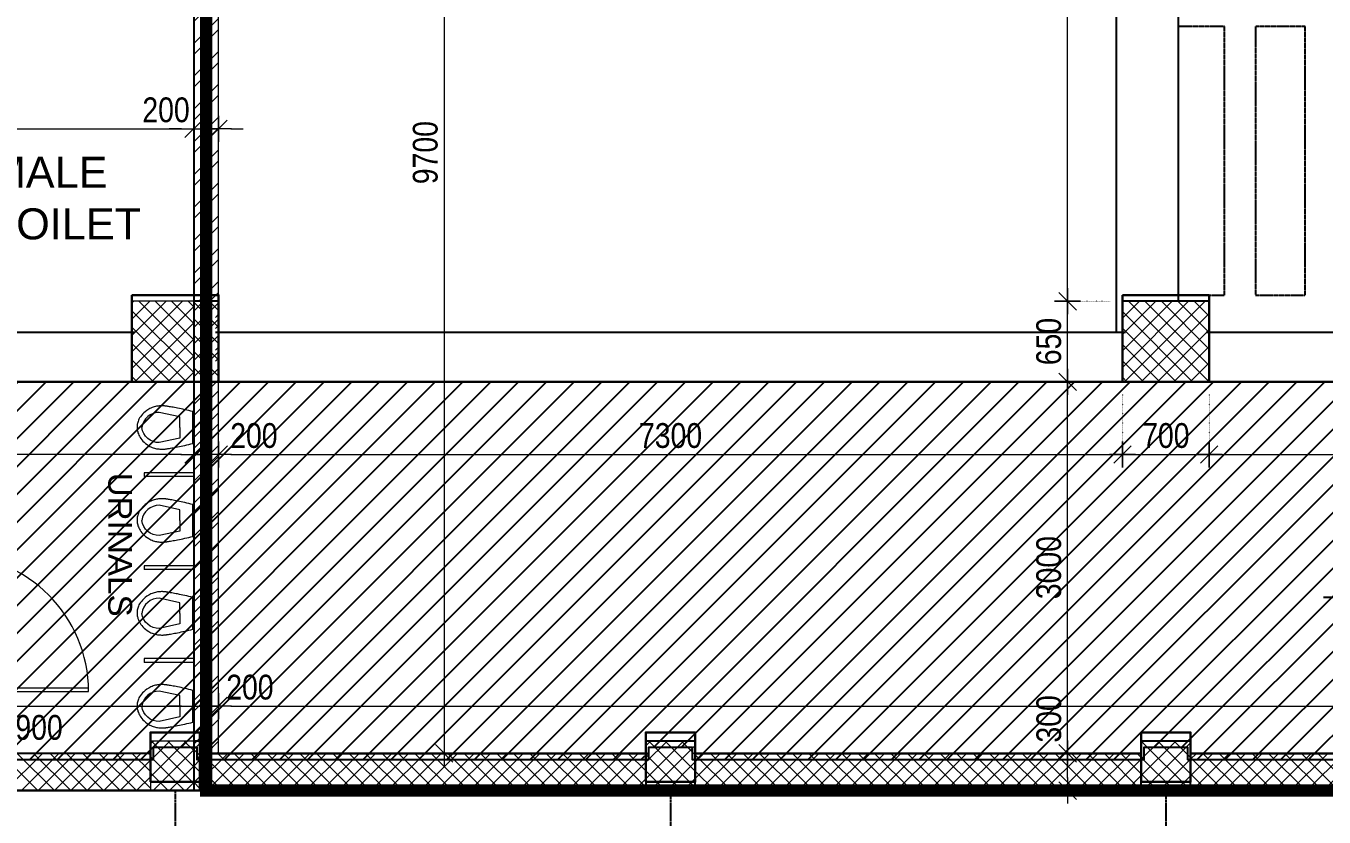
# Model space of a CAD drawing. Header units: inches. Extents: x 676944 to 1044153, y 326920 to 502369.
# Drawn here: x 711442 to 721926, y 366397 to 372782 of the extents above; entities that cross this region are included whole.
import ezdxf

# ---------------------------------------------------------------- set-up
doc = ezdxf.new("R2010")
doc.units = ezdxf.units.IN
doc.header["$MEASUREMENT"] = 0
for name, pattern in [('CENTER', [50.8, 31.75, -6.35, 6.35, -6.35]), ('DASHED2', [9.525, 6.35, -3.175]), ('DOT2', [3.175, 0, -3.175]), ('HIDDEN', [9.525, 6.35, -3.175])]:
    doc.linetypes.add(name, pattern=pattern)
for name, color, linetype, lineweight in [('A-BLOCK', 43, 'Continuous', 13), ('A-DIMENSION', 7, 'Continuous', 9), ('A-HATCH CONCRETE', 254, 'Continuous', 5), ('A-LEASING LINE', 7, 'DASHED2', 9), ('A-LEVEL', 181, 'Continuous', 9), ('A-LEVEL-CON', 74, 'Continuous', 9), ('wall hatch', 252, 'Continuous', 0)]:
    doc.layers.add(name, color=color, linetype=linetype, lineweight=lineweight)
for name, color, linetype in [('Axis', 9, 'CENTER'), ('LEVELS', 181, 'Continuous'), ('S-BEAM', 2, 'Continuous'), ('S-COL', 210, 'Continuous'), ('S-COL-1', 7, 'Continuous'), ('S-HAT', 45, 'Continuous'), ('S-RIBS', 43, 'HIDDEN'), ('S-WALL', 1, 'Continuous')]:
    doc.layers.add(name, color=color, linetype=linetype)
doc.styles.add('ARIAL', font='ARIALN.TTF')
doc.styles.get("Standard").update_dxf_attribs({"font": 'arial.ttf'})
doc.styles.add('style1', font='arial.ttf')
doc.dimstyles.get("Standard").update_dxf_attribs({"dimtxt": 0.18, "dimasz": 0.18, "dimexe": 0.18, "dimexo": 0.0625, "dimgap": 0.09, "dimtad": 0, "dimtih": 1, "dimtoh": 1, "dimdec": 4, "dimzin": 0, "dimdsep": 46, "dimtxsty": 'Standard', "dimcen": 0.09, "dimadec": 0, "dimazin": 0, "dimtfac": 1, "dimtdec": 4, "dimtofl": 0, "dimtmove": 0, "dimatfit": 3, "dimfxl": 1, "dimtolj": 1, "dimtzin": 0, "dimarcsym": 0})
pattern_1 = [(45, (190988.5, 110389.5), (-66.291261, 66.291261), []), (135, (190988.5, 110389.5), (-66.291261, -66.291261), [])]

# ---------------------------------------------------------------- blocks, each defined once
blk = doc.blocks.new('R')
for p, q in [((0, -1.05), (0, 1.05)), ((-1.05, 0), (1.05, 0))]:
    blk.add_line(p, q)
at = {"color": 4, "lineweight": 13}
blk.add_line((-0.71, -0.71), (0.71, 0.71), dxfattribs=at)
blk = doc.blocks.new('*D205')
at = {"layer": 'A-DIMENSION', "linetype": 'DOT2', "lineweight": 13, "transparency": 16777216}
for p, q in [((714200, 376610), (714895, 376610)), ((714200, 366910), (714895, 366910))]:
    blk.add_line(p, q, dxfattribs=at)
at = {"layer": 'A-DIMENSION', "transparency": 16777216}
blk.add_line((714820, 376510), (714820, 367010), dxfattribs=at)
at = {"layer": 'Defpoints', "color": 0, "transparency": 16777216}
for p in [(714100, 376610), (714100, 366910), (714820, 366910)]:
    blk.add_point(p, dxfattribs=at)
at = {"layer": 'A-DIMENSION', "transparency": 16777216, "xscale": 100, "yscale": 100, "zscale": 100}
for p, rotation in [((714820, 376610), 90), ((714820, 366910), 270)]:
    blk.add_blockref('R', p, dxfattribs=dict(at, rotation=rotation))
at = {"layer": 'A-DIMENSION', "transparency": 16777216, "insert": (714668, 371760), "char_height": 200, "attachment_point": 5, "rotation": 90, "style": 'ARIAL'}
blk.add_mtext('\\A1;9700', dxfattribs=at)
blk = doc.blocks.new('level')
at = {"layer": 'LEVELS'}
for points in [[(42.7, 3.7), (22.8, 3.7, -0.325023), (42.7, 23.7)], [(70.2, -3.7), (50.2, -3.7), (50.2, -23.7, 0.325023)]]:
    blk.add_hatch(color=256, dxfattribs=at).paths.add_polyline_path(points)
for p, q in [((46.5, -46.5), (46.5, 46.5)), ((0, 0), (236.9, 0))]:
    blk.add_line(p, q, dxfattribs=at)
blk.add_arc((46.5, 0), 27.7, 90, 0, dxfattribs=at)
at = {"layer": 'LEVELS', "style": 'style1', "flags": 8}
for tag, p in [('+0.00', (85, 6.1)), ('F.F.L', (85, -39.1))]:
    blk.add_attdef(tag, p, '', height=30, dxfattribs=at)
blk = doc.blocks.new('*D183')
at = {"layer": 'A-DIMENSION', "linetype": 'DOT2', "lineweight": 13, "transparency": 16777216}
for p, q in [((720298, 369810), (720298, 369248)), ((712998, 369423), (712998, 369398))]:
    blk.add_line(p, q, dxfattribs=at)
at = {"layer": 'A-DIMENSION', "transparency": 16777216}
blk.add_line((713098, 369323), (720198, 369323), dxfattribs=at)
at = {"layer": 'Defpoints', "color": 0, "transparency": 16777216}
for p in [(720298, 369910), (712998, 369323), (720298, 369323)]:
    blk.add_point(p, dxfattribs=at)
at = {"layer": 'A-DIMENSION', "transparency": 16777216, "xscale": 100, "yscale": 100, "zscale": 100, "rotation": 180}
blk.add_blockref('R', (712998, 369323), dxfattribs=at)
at = {"layer": 'A-DIMENSION', "transparency": 16777216, "xscale": 100, "yscale": 100, "zscale": 100}
blk.add_blockref('R', (720298, 369323), dxfattribs=at)
at = {"layer": 'A-DIMENSION', "transparency": 16777216, "insert": (716648, 369475), "char_height": 200, "attachment_point": 5, "style": 'ARIAL'}
blk.add_mtext('\\A1;7300', dxfattribs=at)
blk = doc.blocks.new('*D184')
at = {"layer": 'A-DIMENSION', "linetype": 'DOT2', "lineweight": 13, "transparency": 16777216}
for p, q in [((720298, 369810), (720298, 369248)), ((720998, 369810), (720998, 369248))]:
    blk.add_line(p, q, dxfattribs=at)
at = {"layer": 'A-DIMENSION', "transparency": 16777216}
blk.add_line((720398, 369323), (720898, 369323), dxfattribs=at)
at = {"layer": 'Defpoints', "color": 0, "transparency": 16777216}
for p in [(720298, 369910), (720998, 369910), (720998, 369323)]:
    blk.add_point(p, dxfattribs=at)
at = {"layer": 'A-DIMENSION', "transparency": 16777216, "xscale": 100, "yscale": 100, "zscale": 100, "rotation": 180}
blk.add_blockref('R', (720298, 369323), dxfattribs=at)
at = {"layer": 'A-DIMENSION', "transparency": 16777216, "xscale": 100, "yscale": 100, "zscale": 100}
blk.add_blockref('R', (720998, 369323), dxfattribs=at)
at = {"layer": 'A-DIMENSION', "transparency": 16777216, "insert": (720648, 369475), "char_height": 200, "attachment_point": 5, "style": 'ARIAL'}
blk.add_mtext('\\A1;700', dxfattribs=at)
blk = doc.blocks.new('*D185')
at = {"layer": 'A-DIMENSION', "linetype": 'DOT2', "lineweight": 13, "transparency": 16777216}
for p, q in [((720998, 369810), (720998, 369248)), ((728298, 369810), (728298, 369248))]:
    blk.add_line(p, q, dxfattribs=at)
at = {"layer": 'A-DIMENSION', "transparency": 16777216}
blk.add_line((721098, 369323), (728198, 369323), dxfattribs=at)
at = {"layer": 'Defpoints', "color": 0, "transparency": 16777216}
for p in [(720998, 369910), (728298, 369910), (728298, 369323)]:
    blk.add_point(p, dxfattribs=at)
at = {"layer": 'A-DIMENSION', "transparency": 16777216, "xscale": 100, "yscale": 100, "zscale": 100, "rotation": 180}
blk.add_blockref('R', (720998, 369323), dxfattribs=at)
at = {"layer": 'A-DIMENSION', "transparency": 16777216, "xscale": 100, "yscale": 100, "zscale": 100}
blk.add_blockref('R', (728298, 369323), dxfattribs=at)
at = {"layer": 'A-DIMENSION', "transparency": 16777216, "insert": (725785, 369475), "char_height": 200, "attachment_point": 5, "style": 'ARIAL'}
blk.add_mtext('\\A1;7300', dxfattribs=at)
blk = doc.blocks.new('*D215')
at = {"layer": 'A-DIMENSION', "linetype": 'DOT2', "lineweight": 13, "transparency": 16777216}
for p, q in [((712998, 369492), (712998, 369248)), ((712798, 369275), (712798, 369398))]:
    blk.add_line(p, q, dxfattribs=at)
at = {"layer": 'A-DIMENSION', "transparency": 16777216}
for p, q in [((712698, 369323), (712598, 369323)), ((712998, 369323), (712798, 369323)), ((713098, 369323), (713198, 369323))]:
    blk.add_line(p, q, dxfattribs=at)
at = {"layer": 'Defpoints', "color": 0, "transparency": 16777216}
for p in [(712998, 369592), (712798, 369323), (712798, 369175)]:
    blk.add_point(p, dxfattribs=at)
at = {"layer": 'A-DIMENSION', "transparency": 16777216, "xscale": 100, "yscale": 100, "zscale": 100}
blk.add_blockref('R', (712798, 369323), dxfattribs=at)
at = {"layer": 'A-DIMENSION', "transparency": 16777216, "xscale": 100, "yscale": 100, "zscale": 100, "rotation": 180}
blk.add_blockref('R', (712998, 369323), dxfattribs=at)
at = {"layer": 'A-DIMENSION', "transparency": 16777216, "insert": (713283, 369475), "char_height": 200, "attachment_point": 5, "style": 'ARIAL'}
blk.add_mtext('\\A1;200', dxfattribs=at)
blk = doc.blocks.new('*D216')
at = {"layer": 'A-DIMENSION', "linetype": 'DOT2', "lineweight": 13, "transparency": 16777216}
for p, q in [((712798, 367110), (712798, 367367)), ((712998, 367019), (712998, 367367))]:
    blk.add_line(p, q, dxfattribs=at)
at = {"layer": 'A-DIMENSION', "transparency": 16777216}
for p, q in [((712698, 367292), (712598, 367292)), ((712798, 367292), (712998, 367292)), ((713098, 367292), (713198, 367292))]:
    blk.add_line(p, q, dxfattribs=at)
at = {"layer": 'Defpoints', "color": 0, "transparency": 16777216}
for p in [(712998, 367292), (712798, 367010), (712998, 366919)]:
    blk.add_point(p, dxfattribs=at)
at = {"layer": 'A-DIMENSION', "transparency": 16777216, "xscale": 100, "yscale": 100, "zscale": 100}
blk.add_blockref('R', (712798, 367292), dxfattribs=at)
at = {"layer": 'A-DIMENSION', "transparency": 16777216, "xscale": 100, "yscale": 100, "zscale": 100, "rotation": 180}
blk.add_blockref('R', (712998, 367292), dxfattribs=at)
at = {"layer": 'A-DIMENSION', "transparency": 16777216, "insert": (713251, 367444), "char_height": 200, "attachment_point": 5, "style": 'ARIAL'}
blk.add_mtext('\\A1;200', dxfattribs=at)
blk = doc.blocks.new('*D228')
at = {"layer": 'A-DIMENSION', "linetype": 'DOT2', "lineweight": 13, "transparency": 16777216}
for p, q in [((719882, 366910), (719930, 366910)), ((719882, 366610), (719930, 366610))]:
    blk.add_line(p, q, dxfattribs=at)
at = {"layer": 'A-DIMENSION', "transparency": 16777216}
blk.add_line((719855, 366710), (719855, 366810), dxfattribs=at)
at = {"layer": 'Defpoints', "color": 0, "transparency": 16777216}
for p in [(719782, 366910), (719855, 366910), (719782, 366610)]:
    blk.add_point(p, dxfattribs=at)
at = {"layer": 'A-DIMENSION', "transparency": 16777216, "xscale": 100, "yscale": 100, "zscale": 100}
for p, rotation in [((719855, 366910), 90), ((719855, 366610), 270)]:
    blk.add_blockref('R', p, dxfattribs=dict(at, rotation=rotation))
at = {"layer": 'A-DIMENSION', "transparency": 16777216, "insert": (719704, 367189), "char_height": 200, "attachment_point": 5, "rotation": 90, "style": 'ARIAL'}
blk.add_mtext('\\A1;300', dxfattribs=at)
blk = doc.blocks.new('*D229')
at = {"layer": 'A-DIMENSION', "linetype": 'DOT2', "lineweight": 13, "transparency": 16777216}
for p, q in [((720198, 369910), (719780, 369910)), ((719882, 366910), (719930, 366910))]:
    blk.add_line(p, q, dxfattribs=at)
at = {"layer": 'A-DIMENSION', "transparency": 16777216}
blk.add_line((719855, 367010), (719855, 369810), dxfattribs=at)
at = {"layer": 'Defpoints', "color": 0, "transparency": 16777216}
for p in [(719855, 369910), (720298, 369910), (719782, 366910)]:
    blk.add_point(p, dxfattribs=at)
at = {"layer": 'A-DIMENSION', "transparency": 16777216, "xscale": 100, "yscale": 100, "zscale": 100}
for p, rotation in [((719855, 369910), 90), ((719855, 366910), 270)]:
    blk.add_blockref('R', p, dxfattribs=dict(at, rotation=rotation))
at = {"layer": 'A-DIMENSION', "transparency": 16777216, "insert": (719703, 368410), "char_height": 200, "attachment_point": 5, "rotation": 90, "style": 'ARIAL'}
blk.add_mtext('\\A1;3000', dxfattribs=at)
blk = doc.blocks.new('*D230')
at = {"layer": 'A-DIMENSION', "linetype": 'DOT2', "lineweight": 13, "transparency": 16777216}
for p, q in [((720198, 370560), (719780, 370560)), ((720198, 369910), (719780, 369910))]:
    blk.add_line(p, q, dxfattribs=at)
at = {"layer": 'A-DIMENSION', "transparency": 16777216}
blk.add_line((719855, 370010), (719855, 370460), dxfattribs=at)
at = {"layer": 'Defpoints', "color": 0, "transparency": 16777216}
for p in [(719855, 370560), (720298, 370560), (720298, 369910)]:
    blk.add_point(p, dxfattribs=at)
at = {"layer": 'A-DIMENSION', "transparency": 16777216, "xscale": 100, "yscale": 100, "zscale": 100}
for p, rotation in [((719855, 370560), 90), ((719855, 369910), 270)]:
    blk.add_blockref('R', p, dxfattribs=dict(at, rotation=rotation))
at = {"layer": 'A-DIMENSION', "transparency": 16777216, "insert": (719703, 370235), "char_height": 200, "attachment_point": 5, "rotation": 90, "style": 'ARIAL'}
blk.add_mtext('\\A1;650', dxfattribs=at)
blk = doc.blocks.new('*D231')
at = {"layer": 'A-DIMENSION', "linetype": 'DOT2', "lineweight": 13, "transparency": 16777216}
for p, q in [((720223, 375760), (719780, 375760)), ((720198, 370560), (719780, 370560))]:
    blk.add_line(p, q, dxfattribs=at)
at = {"layer": 'A-DIMENSION', "transparency": 16777216}
blk.add_line((719855, 370660), (719855, 375660), dxfattribs=at)
at = {"layer": 'Defpoints', "color": 0, "transparency": 16777216}
for p in [(719855, 375760), (720323, 375760), (720298, 370560)]:
    blk.add_point(p, dxfattribs=at)
at = {"layer": 'A-DIMENSION', "transparency": 16777216, "xscale": 100, "yscale": 100, "zscale": 100}
for p, rotation in [((719855, 375760), 90), ((719855, 370560), 270)]:
    blk.add_blockref('R', p, dxfattribs=dict(at, rotation=rotation))
at = {"layer": 'A-DIMENSION', "transparency": 16777216, "insert": (719703, 373160), "char_height": 200, "attachment_point": 5, "rotation": 90, "style": 'ARIAL'}
blk.add_mtext('\\A1;5200', dxfattribs=at)
blk = doc.blocks.new('*D235')
at = {"layer": 'A-DIMENSION', "linetype": 'DOT2', "lineweight": 13, "transparency": 16777216}
for p, q in [((712997, 367392), (712997, 367367)), ((739147, 367185), (739147, 367367))]:
    blk.add_line(p, q, dxfattribs=at)
at = {"layer": 'A-DIMENSION', "transparency": 16777216}
blk.add_line((713097, 367292), (739047, 367292), dxfattribs=at)
at = {"layer": 'Defpoints', "color": 0, "transparency": 16777216}
for p in [(712997, 367292), (739147, 367292), (739147, 367085)]:
    blk.add_point(p, dxfattribs=at)
at = {"layer": 'A-DIMENSION', "transparency": 16777216, "xscale": 100, "yscale": 100, "zscale": 100, "rotation": 180}
blk.add_blockref('R', (712997, 367292), dxfattribs=at)
at = {"layer": 'A-DIMENSION', "transparency": 16777216, "xscale": 100, "yscale": 100, "zscale": 100}
blk.add_blockref('R', (739147, 367292), dxfattribs=at)
at = {"layer": 'A-DIMENSION', "transparency": 16777216, "insert": (726072, 367444), "char_height": 200, "attachment_point": 5, "style": 'ARIAL'}
blk.add_mtext('\\A1;26150', dxfattribs=at)
blk = doc.blocks.new('*D491')
at = {"layer": 'A-DIMENSION', "color": 254, "linetype": 'DOT2', "lineweight": 13, "transparency": 16777216}
for p, q in [((513659, 202018), (513659, 202140)), ((521809, 202017), (521809, 202140))]:
    blk.add_line(p, q, dxfattribs=at)
at = {"layer": 'A-DIMENSION', "color": 254, "transparency": 16777216}
blk.add_line((521709, 202065), (513759, 202065), dxfattribs=at)
at = {"layer": 'Defpoints', "color": 0, "transparency": 16777216}
for p in [(513659, 202065), (513659, 201918), (521809, 201917)]:
    blk.add_point(p, dxfattribs=at)
at = {"layer": 'A-DIMENSION', "color": 254, "transparency": 16777216, "xscale": 100, "yscale": 100, "zscale": 100, "rotation": 180}
blk.add_blockref('R', (513659, 202065), dxfattribs=at)
at = {"layer": 'A-DIMENSION', "color": 254, "transparency": 16777216, "xscale": 100, "yscale": 100, "zscale": 100}
blk.add_blockref('R', (521809, 202065), dxfattribs=at)
at = {"layer": 'A-DIMENSION', "color": 254, "transparency": 16777216, "insert": (516711, 202317), "char_height": 200, "attachment_point": 5, "style": 'ARIAL'}
blk.add_mtext('\\A1;8150', dxfattribs=at)
blk = doc.blocks.new('*D498')
at = {"layer": 'A-DIMENSION', "color": 254, "linetype": 'DOT2', "lineweight": 13, "transparency": 16777216}
for p, q in [((517809, 204686), (517809, 204769)), ((521809, 204752), (521809, 204769))]:
    blk.add_line(p, q, dxfattribs=at)
at = {"layer": 'A-DIMENSION', "color": 254, "transparency": 16777216}
blk.add_line((517909, 204694), (521709, 204694), dxfattribs=at)
at = {"layer": 'Defpoints', "color": 0, "transparency": 16777216}
for p in [(521809, 204694), (521809, 204652), (517809, 204586)]:
    blk.add_point(p, dxfattribs=at)
at = {"layer": 'A-DIMENSION', "color": 254, "transparency": 16777216, "xscale": 100, "yscale": 100, "zscale": 100, "rotation": 180}
blk.add_blockref('R', (517809, 204694), dxfattribs=at)
at = {"layer": 'A-DIMENSION', "color": 254, "transparency": 16777216, "xscale": 100, "yscale": 100, "zscale": 100}
blk.add_blockref('R', (521809, 204694), dxfattribs=at)
at = {"layer": 'A-DIMENSION', "color": 254, "transparency": 16777216, "insert": (519809, 204846), "char_height": 200, "attachment_point": 5, "style": 'ARIAL'}
blk.add_mtext('\\A1;4000', dxfattribs=at)
blk = doc.blocks.new('*D499')
at = {"layer": 'A-DIMENSION', "color": 254, "linetype": 'DOT2', "lineweight": 13, "transparency": 16777216}
for p, q in [((521809, 204752), (521809, 204769)), ((522009, 204773), (522009, 204769))]:
    blk.add_line(p, q, dxfattribs=at)
at = {"layer": 'A-DIMENSION', "color": 254, "transparency": 16777216}
for p, q in [((521709, 204694), (521609, 204694)), ((521809, 204694), (522009, 204694)), ((522109, 204694), (522209, 204694))]:
    blk.add_line(p, q, dxfattribs=at)
at = {"layer": 'Defpoints', "color": 0, "transparency": 16777216}
for p in [(521809, 204652), (522009, 204694), (522009, 204673)]:
    blk.add_point(p, dxfattribs=at)
at = {"layer": 'A-DIMENSION', "color": 254, "transparency": 16777216, "xscale": 100, "yscale": 100, "zscale": 100}
blk.add_blockref('R', (521809, 204694), dxfattribs=at)
at = {"layer": 'A-DIMENSION', "color": 254, "transparency": 16777216, "xscale": 100, "yscale": 100, "zscale": 100, "rotation": 180}
blk.add_blockref('R', (522009, 204694), dxfattribs=at)
at = {"layer": 'A-DIMENSION', "color": 254, "transparency": 16777216, "insert": (521585, 204846), "char_height": 200, "attachment_point": 5, "style": 'ARIAL'}
blk.add_mtext('\\A1;200', dxfattribs=at)
blk = doc.blocks.new('*D504')
at = {"layer": 'A-DIMENSION', "color": 254, "linetype": 'DOT2', "lineweight": 13, "transparency": 16777216}
for p, q in [((519909, 200075), (519909, 200109)), ((521809, 199852), (521809, 200109))]:
    blk.add_line(p, q, dxfattribs=at)
at = {"layer": 'A-DIMENSION', "color": 254, "transparency": 16777216}
blk.add_line((520009, 200034), (521709, 200034), dxfattribs=at)
at = {"layer": 'Defpoints', "color": 0, "transparency": 16777216}
for p in [(521809, 200034), (519909, 199975), (521809, 199752)]:
    blk.add_point(p, dxfattribs=at)
at = {"layer": 'A-DIMENSION', "color": 254, "transparency": 16777216, "xscale": 100, "yscale": 100, "zscale": 100, "rotation": 180}
blk.add_blockref('R', (519909, 200034), dxfattribs=at)
at = {"layer": 'A-DIMENSION', "color": 254, "transparency": 16777216, "xscale": 100, "yscale": 100, "zscale": 100}
blk.add_blockref('R', (521809, 200034), dxfattribs=at)
at = {"layer": 'A-DIMENSION', "color": 254, "transparency": 16777216, "insert": (520496, 199861), "char_height": 200, "attachment_point": 5, "style": 'ARIAL'}
blk.add_mtext('\\A1;1900', dxfattribs=at)
blk = doc.blocks.new('FSDRHGT')
at = {"layer": 'Axis', "ltscale": 0.5}
for p, q in [((215738.7, 414937.4), (215738.7, 411050.4)), ((219738.7, 414937.4), (219738.7, 411050.4)), ((223738.7, 414937.4), (223738.7, 411050.4))]:
    blk.add_line(p, q, dxfattribs=at)
at = {"layer": 'S-WALL', "color": 7}
blk.add_lwpolyline([(201534.1, 414937.4), (251664.1, 414937.4), (253455.7, 442880.1), (203829.2, 449963)], close=True, dxfattribs=at)
blk = doc.blocks.new('CEILING PLAN')
at = {"layer": 'S-HAT'}
h = blk.add_hatch(dxfattribs=at)
h.set_pattern_fill('ANSI31', color=254, scale=50, style=0)
h.set_pattern_definition([(45, (393264, 521461.99), (-112.2532, 112.2532), [])])
h.paths.add_polyline_path([(387566, 455223), (387516, 455223), (387316, 455223), (387265, 455223), (387246, 454923), (387066, 452173), (388828, 452173), (388828, 452273), (389178, 452273), (389178, 452173), (392828, 452173), (392828, 452273), (393178, 452273), (393178, 452173), (396828, 452173), (396828, 452273), (397178, 452273), (397178, 452173), (400828, 452173), (400828, 452273), (401178, 452273), (401178, 452173), (404828, 452173), (404828, 452273), (405178, 452273), (405178, 452173), (408828, 452173), (408828, 452273), (409178, 452273), (409178, 452173), (412828, 452173), (412828, 452273), (413178, 452273), (413178, 452173), (416828, 452173), (416828, 452273), (417178, 452273), (417178, 452173), (420828, 452173), (420828, 452273), (421178, 452273), (421178, 452173), (424828, 452173), (424828, 452273), (425178, 452273), (425178, 452173), (428828, 452173), (428828, 452273), (429178, 452273), (429178, 452173), (432828, 452173), (432828, 452273), (433178, 452273), (433178, 455223)])
at = {"layer": 'S-BEAM', "color": 254, "linetype": 'ByBlock'}
for p, q in [((408603, 461073), (408603, 455623)), ((409103, 461073), (409103, 455873))]:
    blk.add_line(p, q, dxfattribs=at)
at = {"layer": 'S-BEAM', "color": 254}
for p, q in [((393328, 455623), (400678, 455623)), ((401328, 455623), (408678, 455623)), ((409328, 455623), (416678, 455623)), ((387315, 455223), (436839, 455223))]:
    blk.add_line(p, q, dxfattribs=at)
at = {"layer": 'S-COL-1', "color": 254, "lineweight": 30}
for points in [[(400653, 455923), (400653, 455223), (401353, 455223), (401353, 455923)], [(408653, 455923), (408653, 455223), (409353, 455223), (409353, 455923)], [(400803, 451993), (401203, 451993), (401203, 452393), (400803, 452393)], [(404803, 451993), (405203, 451993), (405203, 452393), (404803, 452393)], [(408803, 451993), (409203, 451993), (409203, 452393), (408803, 452393)]]:
    blk.add_lwpolyline(points, close=True, dxfattribs=at)
at = {"layer": 'S-HAT', "color": 254}
for points in [[(432728, 455223), (387566, 455223)], [(397178, 452173), (400828, 452173), (400828, 452273), (401178, 452273), (401178, 452173), (404828, 452173), (404828, 452273), (405178, 452273), (405178, 452173), (408828, 452173), (408828, 452273), (409178, 452273), (409178, 452173), (412828, 452173), (412828, 452273), (413178, 452273), (413178, 452173), (416828, 452173), (416828, 452273), (417178, 452273), (417178, 452173), (420828, 452173)]]:
    blk.add_lwpolyline(points, dxfattribs=at)
at = {"layer": 'S-RIBS', "color": 254, "ltscale": 0.4}
for points in [[(409478, 458090), (409103, 458090), (409103, 455923), (409478, 455923)], [(410128, 458090), (409728, 458090), (409728, 455923), (410128, 455923)]]:
    blk.add_lwpolyline(points, close=True, dxfattribs=at)
at = {"layer": 'S-WALL', "color": 254}
blk.add_lwpolyline([(436928, 451923), (386799, 451923), (389094, 486949), (438720, 479866)], close=True, dxfattribs=at)
for points in [[(400803, 452223), (397203, 452223)], [(404803, 452223), (401203, 452223)], [(408803, 452223), (405203, 452223)], [(412803, 452223), (409203, 452223)]]:
    blk.add_lwpolyline(points, dxfattribs=at)
blk = doc.blocks.new('SDFGBS')
at = {"layer": 'A-DIMENSION'}
h = blk.add_hatch(dxfattribs=at)
h.set_pattern_fill('ANSI37', color=254, scale=750)
h.set_pattern_definition([(45, (500265.86, -209134.585), (-66.29126, 66.29126), []), (135, (500265.86, -209134.585), (-66.29126, -66.29126), [])])
h.paths.add_polyline_path([(521809.4, 203302.4), (521309.4, 203302.4), (521309.4, 202652.4), (521809.4, 202652.4)])
h = blk.add_hatch(dxfattribs=at)
h.set_pattern_fill('ANSI37', color=254, scale=750)
h.set_pattern_definition([(45, (500265.23, -209134.585), (-66.29126, 66.29126), []), (135, (500265.23, -209134.585), (-66.29126, -66.29126), [])])
h.paths.add_polyline_path([(521809.4, 199352.4), (521809.4, 199752.4), (521458.7, 199752.4), (521458.7, 199352.4)])
at = {"color": 254, "linetype": 'Continuous', "ltscale": 100}
blk.add_lwpolyline([(548358.7, 199352.4), (548358.7, 205055.3), (548158.7, 205052.4), (546609.2, 205052.4), (546609.2, 211052.4), (542748.5, 211052.4), (542748.5, 217853.6), (543751.9, 217706.5), (543785.2, 217903.8), (544329.2, 221715.1), (545372.1, 229020.7), (545414.4, 229317.7), (509749.2, 234378), (508982.7, 222668.9), (530759.5, 219560.9), (530757.7, 213002.3), (529859.4, 213002.3), (529859.4, 212802.4), (529859.4, 209552.4), (521809.4, 209552.4), (521809.4, 209352.4), (521809.4, 199352.4), (548358.7, 199352.4)], dxfattribs=at)
at = {"layer": 'A-DIMENSION', "color": 254}
for p, q in [((521809.4, 203302.4), (521809.4, 206552.3)), ((521809.4, 199752.4), (521809.4, 202652.4)), ((521809.4, 199752.4), (521809.4, 202652.4)), ((521809.4, 199752.4), (521809.4, 202652.4)), ((521809.4, 201917.4), (521409.4, 201917.4)), ((521409.4, 201917.4), (521409.4, 201887.4)), ((521809.4, 201887.4), (521409.4, 201887.4)), ((521809.4, 201167.4), (521409.4, 201167.4)), ((521409.4, 201167.4), (521409.4, 201137.4)), ((521809.4, 201137.4), (521409.4, 201137.4)), ((521809.4, 200417.4), (521409.4, 200417.4)), ((521409.4, 200417.4), (521409.4, 200387.4)), ((521809.4, 200387.4), (521409.4, 200387.4)), ((519859.5, 200182.2), (520959.5, 200182.2)), ((519859.5, 200152.4), (520959.5, 200152.4)), ((521458.7, 199729.6), (521459.4, 199730.2)), ((520550.7, 199352.4), (520250.7, 199652.4)), ((520286.1, 199352.4), (520586.1, 199652.4)), ((520683.3, 199352.4), (520383.3, 199652.4)), ((520418.7, 199352.4), (520718.7, 199652.4)), ((520815.9, 199352.4), (520515.9, 199652.4)), ((520551.3, 199352.4), (520851.3, 199652.4)), ((520948.5, 199352.4), (520648.5, 199652.4)), ((520683.8, 199352.4), (520983.8, 199652.4)), ((521081, 199352.4), (520781, 199652.4)), ((520816.4, 199352.4), (521116.4, 199652.4)), ((521213.6, 199352.4), (520913.6, 199652.4)), ((520949, 199352.4), (521249, 199652.4)), ((521346.2, 199352.4), (521046.2, 199652.4)), ((521081.6, 199352.4), (521381.6, 199652.4)), ((521458.7, 199372.5), (521178.8, 199652.4)), ((521458.7, 199505.1), (521311.4, 199652.4)), ((521458.7, 199637.6), (521444, 199652.4)), ((521214.2, 199352.4), (521458.7, 199597)), ((521346.7, 199352.4), (521458.7, 199464.4))]:
    blk.add_line(p, q, dxfattribs=at)
for points in [[(521809.4, 203302.4), (521309.4, 203302.4), (521309.4, 202652.4), (521809.4, 202652.4)], [(521809.4, 199752.4), (521458.7, 199752.4), (521458.7, 199352.4), (521858.7, 199352.4)], [(517859.5, 199652.4), (521458.7, 199652.4)]]:
    blk.add_lwpolyline(points, dxfattribs=at)
for points in [[(521351.2, 202296.8), (521351, 202292), (521351, 202288.1), (521351.2, 202285.3), (521351.3, 202283.5), (521351.4, 202282.9), (521351.4, 202282.3), (521351.4, 202280.4), (521351.5, 202277.4), (521351.7, 202273.3), (521352.2, 202268.2), (521353.1, 202262.3), (521354.4, 202255.6), (521356.1, 202248.1), (521358.5, 202240.1), (521361.5, 202231.5), (521365.2, 202222.5), (521369.8, 202213.1), (521375.2, 202203.5), (521381.7, 202193.6), (521389.2, 202183.7), (521397.8, 202173.8), (521407.7, 202164), (521418.9, 202154.3), (521431.4, 202144.9), (521445.4, 202135.9), (521454.4, 202130.8), (521463.5, 202126.4), (521472.7, 202122.6), (521481.8, 202119.3), (521490.9, 202116.5), (521499.8, 202114.1), (521508.6, 202112.2), (521517.2, 202110.7), (521525.6, 202109.6), (521533.6, 202108.8), (521541.4, 202108.3), (521548.7, 202108), (521555.6, 202108), (521562.1, 202108.1), (521568, 202108.4), (521573.4, 202108.8), (521578.1, 202109.3), (521582.2, 202109.8), (521585.6, 202110.3), (521588.2, 202110.8), (521589, 202110.9), (521591.2, 202111.2), (521594.9, 202111.8), (521599.9, 202112.5), (521606.1, 202113.5), (521613.5, 202114.8), (521622.1, 202116.2), (521631.7, 202117.9), (521642.2, 202119.7), (521653.7, 202121.8), (521665.9, 202124.1), (521678.9, 202126.7), (521692.6, 202129.4), (521706.9, 202132.4), (521721.7, 202135.5), (521737, 202138.9), (521752.7, 202142.5), (521768.6, 202146.3), (521784.8, 202150.3), (521801.2, 202154.5), (521801.2, 202411.3), (521784.8, 202415.5), (521768.6, 202419.5), (521752.7, 202423.3), (521737, 202426.9), (521721.7, 202430.3), (521706.9, 202433.5), (521692.6, 202436.4), (521678.9, 202439.2), (521665.9, 202441.7), (521653.7, 202444), (521642.2, 202446.1), (521631.7, 202448), (521622.1, 202449.6), (521613.5, 202451.1), (521606.1, 202452.3), (521599.9, 202453.3), (521594.9, 202454.1), (521591.2, 202454.6), (521589, 202455), (521588.2, 202455.1), (521585.6, 202455.5), (521582.2, 202456.1), (521578.1, 202456.6), (521573.3, 202457.1), (521567.9, 202457.6), (521561.9, 202457.9), (521555.4, 202458.1), (521548.4, 202458.1), (521541, 202457.9), (521533.2, 202457.4), (521525.1, 202456.6), (521516.7, 202455.5), (521508.1, 202454.1), (521499.2, 202452.2), (521490.3, 202449.8), (521481.2, 202447), (521472.1, 202443.7), (521463, 202439.8), (521453.9, 202435.3), (521444.9, 202430.2), (521430, 202420.4), (521416.7, 202410.3), (521405, 202400.2), (521394.7, 202390), (521385.8, 202379.9), (521378.2, 202369.9), (521371.8, 202360), (521366.4, 202350.4), (521362.1, 202341.1), (521358.6, 202332.3), (521355.9, 202323.9), (521353.9, 202316.1), (521352.6, 202309), (521351.7, 202302.5)], [(521351.2, 201546.8), (521351, 201542), (521351, 201538.1), (521351.2, 201535.3), (521351.3, 201533.5), (521351.4, 201532.9), (521351.4, 201532.3), (521351.4, 201530.4), (521351.5, 201527.4), (521351.7, 201523.3), (521352.2, 201518.2), (521353.1, 201512.3), (521354.4, 201505.6), (521356.1, 201498.1), (521358.5, 201490.1), (521361.5, 201481.5), (521365.2, 201472.5), (521369.8, 201463.1), (521375.2, 201453.5), (521381.7, 201443.6), (521389.2, 201433.7), (521397.8, 201423.8), (521407.7, 201414), (521418.9, 201404.3), (521431.4, 201394.9), (521445.4, 201385.9), (521454.4, 201380.8), (521463.5, 201376.4), (521472.7, 201372.6), (521481.8, 201369.3), (521490.9, 201366.5), (521499.8, 201364.1), (521508.6, 201362.2), (521517.2, 201360.7), (521525.6, 201359.6), (521533.6, 201358.8), (521541.4, 201358.3), (521548.7, 201358), (521555.6, 201358), (521562.1, 201358.1), (521568, 201358.4), (521573.4, 201358.8), (521578.1, 201359.3), (521582.2, 201359.8), (521585.6, 201360.3), (521588.2, 201360.8), (521589, 201360.9), (521591.2, 201361.2), (521594.9, 201361.8), (521599.9, 201362.5), (521606.1, 201363.5), (521613.5, 201364.8), (521622.1, 201366.2), (521631.7, 201367.9), (521642.2, 201369.7), (521653.7, 201371.8), (521665.9, 201374.1), (521678.9, 201376.7), (521692.6, 201379.4), (521706.9, 201382.4), (521721.7, 201385.5), (521737, 201388.9), (521752.7, 201392.5), (521768.6, 201396.3), (521784.8, 201400.3), (521801.2, 201404.5), (521801.2, 201661.3), (521784.8, 201665.5), (521768.6, 201669.5), (521752.7, 201673.3), (521737, 201676.9), (521721.7, 201680.3), (521706.9, 201683.5), (521692.6, 201686.4), (521678.9, 201689.2), (521665.9, 201691.7), (521653.7, 201694), (521642.2, 201696.1), (521631.7, 201698), (521622.1, 201699.6), (521613.5, 201701.1), (521606.1, 201702.3), (521599.9, 201703.3), (521594.9, 201704.1), (521591.2, 201704.6), (521589, 201705), (521588.2, 201705.1), (521585.6, 201705.5), (521582.2, 201706.1), (521578.1, 201706.6), (521573.3, 201707.1), (521567.9, 201707.6), (521561.9, 201707.9), (521555.4, 201708.1), (521548.4, 201708.1), (521541, 201707.9), (521533.2, 201707.4), (521525.1, 201706.6), (521516.7, 201705.5), (521508.1, 201704.1), (521499.2, 201702.2), (521490.3, 201699.8), (521481.2, 201697), (521472.1, 201693.7), (521463, 201689.8), (521453.9, 201685.3), (521444.9, 201680.2), (521430, 201670.4), (521416.7, 201660.3), (521405, 201650.2), (521394.7, 201640), (521385.8, 201629.9), (521378.2, 201619.9), (521371.8, 201610), (521366.4, 201600.4), (521362.1, 201591.1), (521358.6, 201582.3), (521355.9, 201573.9), (521353.9, 201566.1), (521352.6, 201559), (521351.7, 201552.5)], [(521351.2, 200796.8), (521351, 200792), (521351, 200788.1), (521351.2, 200785.3), (521351.3, 200783.5), (521351.4, 200782.9), (521351.4, 200782.3), (521351.4, 200780.4), (521351.5, 200777.4), (521351.7, 200773.3), (521352.2, 200768.2), (521353.1, 200762.3), (521354.4, 200755.6), (521356.1, 200748.1), (521358.5, 200740.1), (521361.5, 200731.5), (521365.2, 200722.5), (521369.8, 200713.1), (521375.2, 200703.5), (521381.7, 200693.6), (521389.2, 200683.7), (521397.8, 200673.8), (521407.7, 200664), (521418.9, 200654.3), (521431.4, 200644.9), (521445.4, 200635.9), (521454.4, 200630.8), (521463.5, 200626.4), (521472.7, 200622.6), (521481.8, 200619.3), (521490.9, 200616.5), (521499.8, 200614.1), (521508.6, 200612.2), (521517.2, 200610.7), (521525.6, 200609.6), (521533.6, 200608.8), (521541.4, 200608.3), (521548.7, 200608), (521555.6, 200608), (521562.1, 200608.1), (521568, 200608.4), (521573.4, 200608.8), (521578.1, 200609.3), (521582.2, 200609.8), (521585.6, 200610.3), (521588.2, 200610.8), (521589, 200610.9), (521591.2, 200611.2), (521594.9, 200611.8), (521599.9, 200612.5), (521606.1, 200613.5), (521613.5, 200614.8), (521622.1, 200616.2), (521631.7, 200617.9), (521642.2, 200619.7), (521653.7, 200621.8), (521665.9, 200624.1), (521678.9, 200626.7), (521692.6, 200629.4), (521706.9, 200632.4), (521721.7, 200635.5), (521737, 200638.9), (521752.7, 200642.5), (521768.6, 200646.3), (521784.8, 200650.3), (521801.2, 200654.5), (521801.2, 200911.3), (521784.8, 200915.5), (521768.6, 200919.5), (521752.7, 200923.3), (521737, 200926.9), (521721.7, 200930.3), (521706.9, 200933.5), (521692.6, 200936.4), (521678.9, 200939.2), (521665.9, 200941.7), (521653.7, 200944), (521642.2, 200946.1), (521631.7, 200948), (521622.1, 200949.6), (521613.5, 200951.1), (521606.1, 200952.3), (521599.9, 200953.3), (521594.9, 200954.1), (521591.2, 200954.6), (521589, 200955), (521588.2, 200955.1), (521585.6, 200955.5), (521582.2, 200956.1), (521578.1, 200956.6), (521573.3, 200957.1), (521567.9, 200957.6), (521561.9, 200957.9), (521555.4, 200958.1), (521548.4, 200958.1), (521541, 200957.9), (521533.2, 200957.4), (521525.1, 200956.6), (521516.7, 200955.5), (521508.1, 200954.1), (521499.2, 200952.2), (521490.3, 200949.8), (521481.2, 200947), (521472.1, 200943.7), (521463, 200939.8), (521453.9, 200935.3), (521444.9, 200930.2), (521430, 200920.4), (521416.7, 200910.3), (521405, 200900.2), (521394.7, 200890), (521385.8, 200879.9), (521378.2, 200869.9), (521371.8, 200860), (521366.4, 200850.4), (521362.1, 200841.1), (521358.6, 200832.3), (521355.9, 200823.9), (521353.9, 200816.1), (521352.6, 200809), (521351.7, 200802.5)], [(521351.2, 200046.8), (521351, 200042), (521351, 200038.1), (521351.2, 200035.3), (521351.3, 200033.5), (521351.4, 200032.9), (521351.4, 200032.3), (521351.4, 200030.4), (521351.5, 200027.4), (521351.7, 200023.3), (521352.2, 200018.2), (521353.1, 200012.3), (521354.4, 200005.6), (521356.1, 199998.1), (521358.5, 199990.1), (521361.5, 199981.5), (521365.2, 199972.5), (521369.8, 199963.1), (521375.2, 199953.5), (521381.7, 199943.6), (521389.2, 199933.7), (521397.8, 199923.8), (521407.7, 199914), (521418.9, 199904.3), (521431.4, 199894.9), (521445.4, 199885.9), (521454.4, 199880.8), (521463.5, 199876.4), (521472.7, 199872.6), (521481.8, 199869.3), (521490.9, 199866.5), (521499.8, 199864.1), (521508.6, 199862.2), (521517.2, 199860.7), (521525.6, 199859.6), (521533.6, 199858.8), (521541.4, 199858.3), (521548.7, 199858), (521555.6, 199858), (521562.1, 199858.1), (521568, 199858.4), (521573.4, 199858.8), (521578.1, 199859.3), (521582.2, 199859.8), (521585.6, 199860.3), (521588.2, 199860.8), (521589, 199860.9), (521591.2, 199861.2), (521594.9, 199861.8), (521599.9, 199862.5), (521606.1, 199863.5), (521613.5, 199864.8), (521622.1, 199866.2), (521631.7, 199867.9), (521642.2, 199869.7), (521653.7, 199871.8), (521665.9, 199874.1), (521678.9, 199876.7), (521692.6, 199879.4), (521706.9, 199882.4), (521721.7, 199885.5), (521737, 199888.9), (521752.7, 199892.5), (521768.6, 199896.3), (521784.8, 199900.3), (521801.2, 199904.5), (521801.2, 200161.3), (521784.8, 200165.5), (521768.6, 200169.5), (521752.7, 200173.3), (521737, 200176.9), (521721.7, 200180.3), (521706.9, 200183.5), (521692.6, 200186.4), (521678.9, 200189.2), (521665.9, 200191.7), (521653.7, 200194), (521642.2, 200196.1), (521631.7, 200198), (521622.1, 200199.6), (521613.5, 200201.1), (521606.1, 200202.3), (521599.9, 200203.3), (521594.9, 200204.1), (521591.2, 200204.6), (521589, 200205), (521588.2, 200205.1), (521585.6, 200205.5), (521582.2, 200206.1), (521578.1, 200206.6), (521573.3, 200207.1), (521567.9, 200207.6), (521561.9, 200207.9), (521555.4, 200208.1), (521548.4, 200208.1), (521541, 200207.9), (521533.2, 200207.4), (521525.1, 200206.6), (521516.7, 200205.5), (521508.1, 200204.1), (521499.2, 200202.2), (521490.3, 200199.8), (521481.2, 200197), (521472.1, 200193.7), (521463, 200189.8), (521453.9, 200185.3), (521444.9, 200180.2), (521430, 200170.4), (521416.7, 200160.3), (521405, 200150.2), (521394.7, 200140), (521385.8, 200129.9), (521378.2, 200119.9), (521371.8, 200110), (521366.4, 200100.4), (521362.1, 200091.1), (521358.6, 200082.3), (521355.9, 200073.9), (521353.9, 200066.1), (521352.6, 200059), (521351.7, 200052.5)]]:
    blk.add_lwpolyline(points, close=True, dxfattribs=at)
for points in [[(521697.6, 202282.9), (521697.6, 202368.5), (521530.7, 202404.9, 0.3922963), (521390.8, 202282.9)], [(521697.6, 202282.9), (521697.6, 202197.3), (521530.7, 202161, -0.3922963), (521390.8, 202282.9)], [(521697.6, 201532.9), (521697.6, 201618.5), (521530.7, 201654.9, 0.3922963), (521390.8, 201532.9)], [(521697.6, 201532.9), (521697.6, 201447.3), (521530.7, 201411, -0.3922963), (521390.8, 201532.9)], [(521697.6, 200782.9), (521697.6, 200868.5), (521530.7, 200904.9, 0.3922963), (521390.8, 200782.9)], [(521697.6, 200782.9), (521697.6, 200697.3), (521530.7, 200661, -0.3922963), (521390.8, 200782.9)], [(521697.6, 200032.9), (521697.6, 200118.5), (521530.7, 200154.9, 0.3922963), (521390.8, 200032.9)], [(521697.6, 200032.9), (521697.6, 199947.3), (521530.7, 199911, -0.3922963), (521390.8, 200032.9)]]:
    blk.add_lwpolyline(points, format="xyb", dxfattribs=at)
blk.add_arc((519859.5, 200152.4), 1100, 0, 90, dxfattribs=at)
at = {"layer": 'S-WALL', "color": 254}
blk.add_lwpolyline([(509749.2, 234378), (509749.2, 234378), (507454.1, 199352.4), (557584.1, 199352.4), (559375.7, 227295.1), (545410.2, 229288.3)], dxfattribs=at)
at = {"layer": 'A-DIMENSION', "color": 254, "insert": (520161.4, 204468.6), "char_height": 250, "width": 4139.905, "attachment_point": 1, "style": 'style1'}
blk.add_mtext('MALE \\PTOILET', dxfattribs=at)
at = {"layer": 'A-DIMENSION', "color": 254, "insert": (521310.2, 201918.4), "char_height": 192, "width": 3311.924, "attachment_point": 1, "rotation": 270, "style": 'style1'}
blk.add_mtext('URINALS', dxfattribs=at)
at = {"layer": 'A-DIMENSION', "color": 254}
dim = blk.add_linear_dim(base=(521809.4, 204694.3), p1=(517809.5, 204586), p2=(521809.4, 204652.1), dimstyle='Standard', override={"dimscale": 100, "dimtxt": 2, "dimasz": 1, "dimexe": 0.75, "dimexo": 1, "dimgap": 0.5, "dimtad": 1, "dimtih": 0, "dimtoh": 0, "dimdec": 0, "dimzin": 3, "dimtxsty": 'ARIAL', "dimblk": 'R', "dimcen": 2.5, "dimdle": 1, "dimclrd": 254, "dimclre": 254, "dimclrt": 254, "dimadec": 2, "dimtdec": 0, "dimtix": 1, "dimtofl": 1, "dimtmove": 2, "dimldrblk": 'R', "dimfxl": 2.5, "dimtzin": 3, "dimlwd": 65535, "dimlwe": 13}, dxfattribs=at)
dim.commit()
dim.dimension.update_dxf_attribs({"geometry": '*D498', "text_midpoint": (519809.4, 204846.4)})
for base, p1, p2, picture, middle in [((522009.4, 204694.3), (521809.4, 204652.1), (522009.4, 204673.2), '*D499', (521584.8, 204846.4)), ((513659.4, 202065.2), (521809.4, 201917.4), (513659.4, 201918.1), '*D491', (516710.5, 202317.3)), ((521809.4, 200034.1), (519909.5, 199975.5), (521809.4, 199752.4), '*D504', (520495.6, 199861.4))]:
    dim = blk.add_linear_dim(base=base, p1=p1, p2=p2, dimstyle='Standard', override={"dimscale": 100, "dimtxt": 2, "dimasz": 1, "dimexe": 0.75, "dimexo": 1, "dimgap": 0.5, "dimtad": 1, "dimtih": 0, "dimtoh": 0, "dimdec": 0, "dimzin": 3, "dimtxsty": 'ARIAL', "dimblk": 'R', "dimcen": 2.5, "dimdle": 1, "dimclrd": 254, "dimclre": 254, "dimclrt": 254, "dimadec": 2, "dimtdec": 0, "dimtix": 1, "dimtofl": 1, "dimtmove": 2, "dimldrblk": 'R', "dimfxl": 2.5, "dimtzin": 3, "dimlwd": 65535, "dimlwe": 13}, dxfattribs=at)
    dim.commit()
    dim.dimension.update_dxf_attribs({"geometry": picture, "text_midpoint": middle, "dimtype": 160})

msp = doc.modelspace()

# ---------------------------------------------------------------- hatches: boundary and pattern name
at = {"layer": 'A-HATCH CONCRETE'}
h = msp.add_hatch(dxfattribs=at)
h.set_pattern_fill('ANSI37', color=256, scale=750)
h.set_pattern_definition([(45, (691253.73, -41876.585), (-66.29126, 66.29126), []), (135, (691253.73, -41876.585), (-66.29126, -66.29126), [])])
h.paths.add_polyline_path([(712797.9, 367010.4), (712797.9, 366610.4), (712847.2, 366610.4), (712847.2, 367010.4)])
at = {"layer": 'wall hatch', "ltscale": 500}
h = msp.add_hatch(dxfattribs=at)
h.set_pattern_fill('ANSI32', color=256, scale=500)
h.set_pattern_definition([(45, (691254.36, -41876.59), (-132.58252, 132.58252), []), (45, (691342.74, -41876.59), (-132.58252, 132.58252), [])])
h.paths.add_polyline_path([(712797.9, 367710.4), (712797.9, 367610.4)], flags=17)
h.paths.add_polyline_path([(712797.9, 369210.4), (712797.9, 369110.4), (712797.9, 369095.4), (712797.9, 369195.4)], flags=17)
h.paths.add_polyline_path([(712797.9, 373960.3), (712797.9, 370560.4), (712972.2, 370560.4), (712972.2, 369910.4), (712799.2, 369910.4), (712797.9, 366910.4), (712997.9, 366910.4), (712998.3, 374560.9), (712797.4, 374560.9)])
at = {"layer": 'wall hatch', "linetype": 'Continuous', "ltscale": 100}
h = msp.add_hatch(dxfattribs=at)
h.set_pattern_fill('ANSI37', color=251, scale=750)
h.set_pattern_definition(pattern_1)
h.paths.add_polyline_path([(712797.9, 369910.4), (712997.9, 369910.4), (712997.9, 370560.4), (712797.9, 370560.4)])
h = msp.add_hatch(dxfattribs=at)
h.set_pattern_fill('ANSI37', color=251, scale=750)
h.set_pattern_definition(pattern_1)
h.paths.add_polyline_path([(720297.9, 370560.4), (720297.9, 369910.4), (720997.9, 369910.4), (720997.9, 370560.4)])
h = msp.add_hatch(dxfattribs=at)
h.set_pattern_fill('ANSI37', color=251, scale=750)
h.set_pattern_definition(pattern_1)
h.paths.add_polyline_path([(716447.9, 366610.4), (716847.9, 366610.4), (716847.9, 367010.4), (716447.9, 367010.4)])
h = msp.add_hatch(dxfattribs=at)
h.set_pattern_fill('ANSI37', color=251, scale=750)
h.set_pattern_definition(pattern_1)
h.paths.add_polyline_path([(720447.2, 366610.4), (720847.2, 366610.4), (720847.2, 367010.4), (720447.2, 367010.4)])
h = msp.add_hatch(dxfattribs=at)
h.set_pattern_fill('ANSI37', color=251, scale=750)
h.set_pattern_definition(pattern_1)
h.paths.add_polyline_path([(716447.9, 366910.4), (712847.2, 366910.4), (712847.2, 366628.2), (712865, 366610.4), (716447.9, 366610.4)])
h.paths.add_polyline_path([(720447.2, 366910.4), (716847.9, 366910.4), (716847.9, 366610.4), (720447.2, 366610.4)])
h.paths.add_polyline_path([(724447.2, 366910.4), (720847.2, 366910.4), (720847.2, 366610.4), (724447.2, 366610.4)])
h.paths.add_polyline_path([(728447.9, 366910.4), (724847.2, 366910.4), (724847.2, 366610.4), (728447.9, 366610.4)])

# ---------------------------------------------------------------- linework, layer by layer
at = {"color": 4, "linetype": 'Continuous', "ltscale": 100}
msp.add_lwpolyline([(739347.2, 366610.4), (739347.2, 372313.3), (739147.2, 372310.4), (737597.7, 372310.4), (737597.7, 378310.4), (733737, 378310.4), (733737, 385111.6), (734740.4, 384964.5), (734773.7, 385161.8), (735317.7, 388973.1), (736360.6, 396278.7), (736402.9, 396575.7), (700737.7, 401636), (699971.2, 389926.9), (721748, 386818.9), (721746.2, 380260.3), (720847.9, 380260.3), (720847.9, 380060.4), (720847.9, 376810.4), (712797.9, 376810.4), (712797.9, 376610.4), (712797.9, 366610.4), (739347.2, 366610.4)], dxfattribs=at)
at = {"layer": 'A-BLOCK', "ltscale": 100}
for p, q in [((712997.9, 366910.4), (712997.9, 374560.9)), ((712797.9, 370560.4), (712797.9, 373810.3)), ((712797.9, 367010.4), (712797.9, 369910.4)), ((712797.9, 367010.4), (712797.9, 369910.4)), ((712797.9, 367010.4), (712797.9, 369910.4))]:
    msp.add_line(p, q, dxfattribs=at)
at = {"layer": 'A-HATCH CONCRETE', "linetype": 'Continuous'}
for p, q in [((712847.2, 366989.8), (712847.9, 366990.5)), ((712865, 366610.4), (712847.2, 366628.2))]:
    msp.add_line(p, q, dxfattribs=at)
at = {"layer": 'A-LEASING LINE', "color": 6, "const_width": 100}
msp.add_lwpolyline([(700738.3, 401636), (699971.2, 389926.9), (721848, 386804.6), (721848, 380260.3), (720947.9, 380260.5), (720947.9, 376710.4), (712897.9, 376710.4), (712897.9, 366610.4), (739247.2, 366610.4), (739247.2, 372210.4), (737497.6, 372210.4), (737497.7, 378235.4), (733637, 378235.4), (733637, 385223.7), (734660.6, 385076.9), (735811.4, 393217.7), (735819, 393216.6), (736306.1, 396582.2), (700738.3, 401636)], dxfattribs=at)
at = {"layer": 'S-COL', "linetype": 'ByBlock'}
for points in [[(712797.9, 369910.4), (712997.9, 369910.4), (712997.9, 370560.4), (712797.9, 370560.4)], [(712797.9, 366610.4), (712847.2, 366610.4), (712847.2, 367010.4), (712797.9, 367010.4)]]:
    msp.add_lwpolyline(points, dxfattribs=at)
for points in [[(720297.9, 370560.4), (720297.9, 369910.4), (720997.9, 369910.4), (720997.9, 370560.4)], [(716447.9, 366610.4), (716847.9, 366610.4), (716847.9, 367010.4), (716447.9, 367010.4)], [(720447.2, 366610.4), (720847.2, 366610.4), (720847.2, 367010.4), (720447.2, 367010.4)]]:
    msp.add_lwpolyline(points, close=True, dxfattribs=at)
at = {"layer": 'S-WALL'}
for points in [[(712847.2, 366910.4), (716447.9, 366910.4)], [(716847.9, 366910.4), (720447.2, 366910.4)], [(720847.2, 366910.4), (724447.9, 366910.4)], [(712797.9, 366610.4), (739347.2, 366610.4)]]:
    msp.add_lwpolyline(points, dxfattribs=at)

# ---------------------------------------------------------------- block references
at = {"color": 4, "linetype": 'Continuous'}
for name, p in [('FSDRHGT', (496908.5, -48327)), ('CEILING PLAN', (311644.6, -85312.7)), ('SDFGBS', (190988.5, 167258))]:
    msp.add_blockref(name, p, dxfattribs=at)
at = {"layer": 'A-LEVEL-CON'}
ref = msp.add_blockref('level', (721922.3, 368171.9), dxfattribs=dict(at, xscale=7.999999999999999, yscale=7.999999999999999, zscale=7.999999999999999))
ref.add_attrib('+0.00', '- 5.20', (722602.1, 368220.9), dxfattribs={"layer": 'A-LEVEL', "height": 240, "style": 'style1'})
ref.add_attrib('F.F.L', 'T.O.S', (722602.1, 367858.9), dxfattribs={"layer": 'A-LEVEL', "height": 240, "style": 'style1'})

# ---------------------------------------------------------------- dimensions: what is measured, and where the dimension line sits
at = {"layer": 'A-DIMENSION'}
dim = msp.add_aligned_dim(p1=(714100.3, 376610.4), p2=(714100.3, 366910.4), distance=719.3, dimstyle='Standard', override={"dimscale": 100, "dimtxt": 2, "dimasz": 1, "dimexe": 0.75, "dimexo": 1, "dimgap": 0.5, "dimtad": 1, "dimtih": 0, "dimtoh": 0, "dimdec": 0, "dimzin": 3, "dimtxsty": 'ARIAL', "dimblk": 'R', "dimcen": 2.5, "dimdle": 1, "dimclrd": 256, "dimclre": 256, "dimclrt": 256, "dimadec": 2, "dimtdec": 0, "dimtix": 1, "dimtofl": 1, "dimtmove": 2, "dimldrblk": 'R', "dimfxl": 2.5, "dimtzin": 3, "dimlwd": 65535, "dimlwe": 13}, dxfattribs=at)
dim.commit()
dim.dimension.update_dxf_attribs({"geometry": '*D205', "text_midpoint": (714667.6, 371760.4)})
for base, p1, p2, picture, middle in [((719855, 375760.4), (720297.9, 370560.4), (720322.9, 375760.4), '*D231', (719702.9, 373160.4)), ((719855, 370560.4), (720297.9, 369910.4), (720297.9, 370560.4), '*D230', (719702.9, 370235.4)), ((719855, 369910.4), (719782.2, 366910.4), (720297.9, 369910.4), '*D229', (719702.9, 368410.4))]:
    dim = msp.add_linear_dim(base=base, p1=p1, p2=p2, angle=90, dimstyle='Standard', override={"dimscale": 100, "dimtxt": 2, "dimasz": 1, "dimexe": 0.75, "dimexo": 1, "dimgap": 0.5, "dimtad": 1, "dimtih": 0, "dimtoh": 0, "dimdec": 0, "dimzin": 3, "dimtxsty": 'ARIAL', "dimblk": 'R', "dimcen": 2.5, "dimdle": 1, "dimclrd": 256, "dimclre": 256, "dimclrt": 256, "dimadec": 2, "dimtdec": 0, "dimtix": 1, "dimtofl": 1, "dimtmove": 2, "dimldrblk": 'R', "dimfxl": 2.5, "dimtzin": 3, "dimlwd": 65535, "dimlwe": 13}, dxfattribs=at)
    dim.commit()
    dim.dimension.update_dxf_attribs({"geometry": picture, "text_midpoint": middle})
for base, p1, p2, picture, middle in [((720297.9, 369323.2), (712997.9, 369323.2), (720297.9, 369910.4), '*D183', (716647.9, 369475.3)), ((720997.9, 369323.2), (720297.9, 369910.4), (720997.9, 369910.4), '*D184', (720647.9, 369475.3)), ((739147.2, 367292.1), (712997.2, 367292.1), (739147.2, 367085.4), '*D235', (726072.2, 367444.2))]:
    dim = msp.add_linear_dim(base=base, p1=p1, p2=p2, dimstyle='Standard', override={"dimscale": 100, "dimtxt": 2, "dimasz": 1, "dimexe": 0.75, "dimexo": 1, "dimgap": 0.5, "dimtad": 1, "dimtih": 0, "dimtoh": 0, "dimdec": 0, "dimzin": 3, "dimtxsty": 'ARIAL', "dimblk": 'R', "dimcen": 2.5, "dimdle": 1, "dimclrd": 256, "dimclre": 256, "dimclrt": 256, "dimadec": 2, "dimtdec": 0, "dimtix": 1, "dimtofl": 1, "dimtmove": 2, "dimldrblk": 'R', "dimfxl": 2.5, "dimtzin": 3, "dimlwd": 65535, "dimlwe": 13}, dxfattribs=at)
    dim.commit()
    dim.dimension.update_dxf_attribs({"geometry": picture, "text_midpoint": middle})
for base, p1, p2, picture, middle in [((728297.9, 369323.2), (720997.9, 369910.4), (728297.9, 369910.4), '*D185', (725785.4, 369475.3)), ((712797.9, 369323.2), (712997.9, 369592), (712797.9, 369175.4), '*D215', (713283.2, 369475.3)), ((712997.9, 367292.1), (712797.9, 367010.4), (712997.9, 366918.7), '*D216', (713250.9, 367444.2))]:
    dim = msp.add_linear_dim(base=base, p1=p1, p2=p2, dimstyle='Standard', override={"dimscale": 100, "dimtxt": 2, "dimasz": 1, "dimexe": 0.75, "dimexo": 1, "dimgap": 0.5, "dimtad": 1, "dimtih": 0, "dimtoh": 0, "dimdec": 0, "dimzin": 3, "dimtxsty": 'ARIAL', "dimblk": 'R', "dimcen": 2.5, "dimdle": 1, "dimclrd": 256, "dimclre": 256, "dimclrt": 256, "dimadec": 2, "dimtdec": 0, "dimtix": 1, "dimtofl": 1, "dimtmove": 2, "dimldrblk": 'R', "dimfxl": 2.5, "dimtzin": 3, "dimlwd": 65535, "dimlwe": 13}, dxfattribs=at)
    dim.commit()
    dim.dimension.update_dxf_attribs({"geometry": picture, "text_midpoint": middle, "dimtype": 160})
dim = msp.add_linear_dim(base=(719855, 366910.4), p1=(719782.2, 366610.4), p2=(719782.2, 366910.4), angle=90, dimstyle='Standard', override={"dimscale": 100, "dimtxt": 2, "dimasz": 1, "dimexe": 0.75, "dimexo": 1, "dimgap": 0.5, "dimtad": 1, "dimtih": 0, "dimtoh": 0, "dimdec": 0, "dimzin": 3, "dimtxsty": 'ARIAL', "dimblk": 'R', "dimcen": 2.5, "dimdle": 1, "dimclrd": 256, "dimclre": 256, "dimclrt": 256, "dimadec": 2, "dimtdec": 0, "dimtix": 1, "dimtofl": 1, "dimtmove": 2, "dimldrblk": 'R', "dimfxl": 2.5, "dimtzin": 3, "dimlwd": 65535, "dimlwe": 13}, dxfattribs=at)
dim.commit()
dim.dimension.update_dxf_attribs({"geometry": '*D228', "text_midpoint": (719703.6, 367188.5), "dimtype": 160})

doc.saveas('drawing.dxf')
